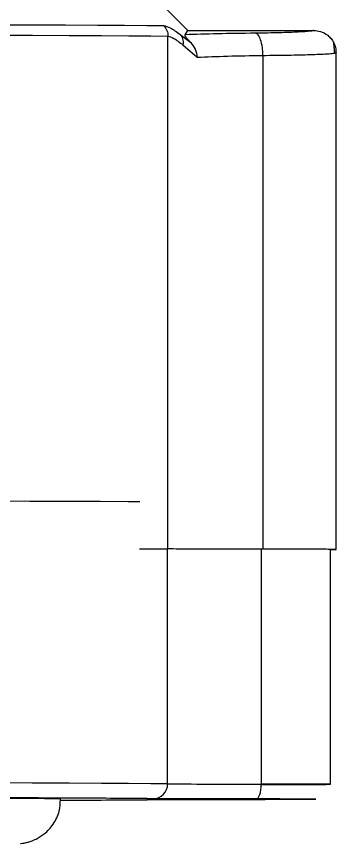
# Model space of a CAD drawing. Header units: millimetres. Extents: x 2379 to 4059, y 879 to 2067.
# Drawn here: x 3157.5 to 3179.1, y 990.7 to 1046.5 of the extents above; entities that cross this region are included whole.
import ezdxf

# ---------------------------------------------------------------- set-up
doc = ezdxf.new("R2010")
doc.units = ezdxf.units.MM

msp = doc.modelspace()

# ---------------------------------------------------------------- linework, layer by layer
at = {"color": 7, "linetype": 'Continuous', "lineweight": 25}
for p, q in [((3169.083, 1045.575), (3167.668, 1046.991)), ((3167.736, 1010.607), (3167.736, 1045.193)), ((3168.568, 1045.308), (3169.271, 1044.762)), ((3168.895, 1045.283), (3169.082, 1045.576)), ((3169.082, 1045.576), (3177.582, 1045.576)), ((3168.758, 1044.66), (3168.75, 1044.601)), ((3168.75, 1044.601), (3169.701, 1043.771)), ((3179.003, 1044.027), (3178.939, 1044.717)), ((3178.968, 1044.049), (3179.082, 1044.075)), ((3179.082, 1010.576), (3179.082, 1044.079)), ((3174.147, 1043.893), (3174.147, 1010.591)), ((3167.714, 994.765), (3167.714, 1010.607)), ((3174.037, 1010.591), (3174.037, 994.748)), ((3178.705, 994.734), (3178.705, 1010.577))]:
    msp.add_line(p, q, dxfattribs=at)
at = {"color": 7, "linetype": 'Continuous', "lineweight": 25, "flags": 128}
for points in [[(3103.647, 1046.036), (3108.849, 1046.034), (3113.963, 1046.031), (3118.966, 1046.027), (3123.835, 1046.022), (3128.549, 1046.017), (3133.087, 1046.011), (3137.428, 1046.004), (3141.553, 1045.997), (3145.444, 1045.989), (3149.083, 1045.981), (3152.454, 1045.972), (3155.542, 1045.963), (3158.333, 1045.953), (3160.815, 1045.943), (3162.976, 1045.933), (3164.807, 1045.922), (3166.3, 1045.911), (3167.448, 1045.9)], [(3103.7, 1045.33), (3108.922, 1045.328), (3114.054, 1045.324), (3119.076, 1045.32), (3123.963, 1045.316), (3128.694, 1045.31), (3133.249, 1045.304), (3137.606, 1045.298), (3141.746, 1045.291), (3145.651, 1045.283), (3149.304, 1045.274), (3152.687, 1045.266), (3155.786, 1045.256), (3158.587, 1045.247), (3161.078, 1045.236), (3163.247, 1045.226), (3165.085, 1045.215), (3166.584, 1045.204), (3167.736, 1045.193)], [(3165.832, 1013.782), (3165.04, 1013.787), (3163.17, 1013.798), (3160.956, 1013.809), (3158.409, 1013.819), (3155.539, 1013.829), (3152.36, 1013.838), (3148.887, 1013.847), (3145.136, 1013.856), (3141.125, 1013.864), (3136.872, 1013.871), (3132.397, 1013.878), (3127.72, 1013.884), (3122.864, 1013.889), (3117.851, 1013.893), (3112.704, 1013.897)], [(3167.714, 994.765), (3166.574, 994.776), (3165.083, 994.787), (3163.247, 994.798), (3161.076, 994.808), (3158.578, 994.818), (3155.766, 994.828), (3152.651, 994.838), (3149.249, 994.846), (3145.574, 994.855), (3141.643, 994.863), (3137.473, 994.87), (3133.085, 994.877), (3128.497, 994.883), (3123.73, 994.888), (3118.806, 994.893), (3113.747, 994.897), (3108.577, 994.9), (3103.318, 994.902)], [(3173.685, 993.746), (3173.754, 993.766), (3173.82, 993.823), (3173.88, 993.916), (3173.934, 994.041), (3173.977, 994.192), (3174.01, 994.366), (3174.03, 994.553), (3174.037, 994.748)], [(3160.505, 993.734), (3160.46, 993.739), (3160.105, 993.75), (3159.394, 993.761), (3158.333, 993.771), (3156.927, 993.782)], [(3176.705, 993.734), (3176.528, 993.731), (3176.008, 993.728), (3175.182, 993.726), (3174.105, 993.724), (3172.851, 993.723), (3171.505, 993.723), (3170.159, 993.723), (3168.905, 993.724), (3167.828, 993.726), (3167.002, 993.728), (3166.482, 993.731), (3166.305, 993.734), (3166.482, 993.737), (3167.002, 993.74), (3167.828, 993.742), (3168.905, 993.744), (3170.159, 993.745), (3171.505, 993.745), (3172.851, 993.745), (3174.105, 993.744), (3175.182, 993.742), (3176.008, 993.74), (3176.528, 993.737), (3176.705, 993.734)], [(3166.73, 993.704), (3166.922, 993.723), (3166.991, 993.739)], [(3173.76, 993.744), (3173.754, 993.74), (3173.685, 993.722)]]:
    msp.add_lwpolyline(points, dxfattribs=at)
at = {"color": 7, "linetype": 'Continuous', "lineweight": 25}
for centre, radius, start, end in [((3166.722, 994.757), 0.992, 270.4956, 0.4581), ((3173.544, 2037.087), 1042.338, 269.679528, 270.027064), ((3174.819, 492.004), 502.745, 89.55713, 90.08916), ((3175.042, 1425.149), 430.43, 269.86614, 270.48756)]:
    msp.add_arc(centre, radius, start, end, dxfattribs=at)
for points, knots in [([(3167.448, 1045.9), (3167.577, 1045.872), (3167.836, 1045.815), (3168.324, 1045.477), (3168.568, 1045.308)], [0, 0, 0, 0, 0.499286, 1, 1, 1, 1]), ([(3167.736, 1045.193), (3167.85, 1045.165), (3168.085, 1045.109), (3168.525, 1044.773), (3168.75, 1044.601)], [0, 0, 0, 0, 0.48849, 1, 1, 1, 1]), ([(3168.568, 1045.308), (3168.601, 1045.265), (3168.669, 1045.178), (3168.733, 1045.018), (3168.767, 1044.843), (3168.761, 1044.721), (3168.758, 1044.66)], [0, 0, 0, 0, 0.2473909, 0.4997222, 0.7521965, 1, 1, 1, 1]), ([(3169.271, 1044.762), (3169.231, 1044.803), (3169.153, 1044.884), (3169.057, 1044.992), (3168.983, 1045.082), (3168.914, 1045.177), (3168.874, 1045.256), (3168.888, 1045.274), (3168.895, 1045.283)], [0, 0, 0, 0, 0.111673, 0.222473, 0.333752, 0.456252, 0.712674, 1, 1, 1, 1]), ([(3173.634, 1045.389), (3172.755, 1045.377), (3170.968, 1045.351), (3169.593, 1045.306), (3168.895, 1045.283)], [0, 0, 0, 0, 0.4921548, 1, 1, 1, 1]), ([(3177.582, 1045.576), (3177.533, 1045.556), (3177.434, 1045.515), (3176.582, 1045.461), (3175.315, 1045.415), (3174.195, 1045.398), (3173.634, 1045.389)], [0, 0, 0, 0, 0.249914, 0.499831, 0.749722, 1, 1, 1, 1]), ([(3174.147, 1043.893), (3174.138, 1044.078), (3174.12, 1044.462), (3174, 1044.96), (3173.83, 1045.31), (3173.698, 1045.364), (3173.634, 1045.389)], [0, 0, 0, 0, 0.240153, 0.499483, 0.759101, 1, 1, 1, 1]), ([(3177.582, 1045.576), (3177.73, 1045.563), (3178.066, 1045.534), (3178.466, 1045.314), (3178.757, 1045.028), (3178.939, 1044.744), (3179.06, 1044.419), (3179.075, 1044.189), (3179.082, 1044.075)], [0, 0, 0, 0, 0.18848, 0.4272136, 0.5636211, 0.7073559, 0.8543277, 1, 1, 1, 1]), ([(3169.271, 1044.762), (3169.385, 1044.619), (3169.616, 1044.329), (3169.672, 1043.958), (3169.701, 1043.771)], [0, 0, 0, 0, 0.494817, 1, 1, 1, 1]), ([(3174.147, 1043.893), (3174.735, 1043.9), (3175.931, 1043.914), (3177.433, 1043.949), (3178.401, 1043.992), (3178.892, 1044.026), (3178.95, 1044.043), (3178.968, 1044.049)], [0, 0, 0, 0, 0.237543, 0.482876, 0.745623, 0.921738, 1, 1, 1, 1]), ([(3169.701, 1043.771), (3170.352, 1043.798), (3171.612, 1043.85), (3173.321, 1043.879), (3174.147, 1043.893)], [0, 0, 0, 0, 0.516726, 1, 1, 1, 1]), ([(3165.824, 1010.624), (3165.842, 1010.624), (3166.739, 1010.619), (3167.242, 1010.613), (3167.736, 1010.607)], [0, 0, 0, 0, 0.019707, 1, 1, 1, 1]), ([(3178.705, 1010.571), (3178.715, 1010.571), (3179.065, 1010.573), (3179.153, 1010.576), (3178.861, 1010.581), (3177.816, 1010.585), (3176.231, 1010.589), (3174.842, 1010.59), (3174.147, 1010.591)], [0, 0, 0, 0, 0.005941, 0.204753, 0.403564, 0.602376, 0.801188, 1, 1, 1, 1]), ([(3166.73, 993.764), (3166.204, 993.77), (3165.142, 993.78), (3162.603, 993.796), (3159.334, 993.812), (3155.271, 993.826), (3150.459, 993.841), (3144.967, 993.854), (3138.873, 993.865), (3132.27, 993.876), (3125.291, 993.884), (3118.049, 993.891), (3110.672, 993.897), (3105.635, 993.899), (3103.139, 993.9)], [0, 0, 0, 0, 0.0799588, 0.1613715, 0.2441424, 0.3288926, 0.4142166, 0.5, 0.5857784, 0.6711024, 0.7558576, 0.8386237, 0.9200388, 1, 1, 1, 1]), ([(3157.781, 990.746), (3157.795, 990.747), (3157.829, 990.749), (3157.98, 990.768), (3158.224, 990.817), (3158.52, 990.904), (3158.918, 991.07), (3159.467, 991.418), (3160.037, 992.043), (3160.44, 992.859), (3160.469, 993.45), (3160.482, 993.717)], [0, 0, 0, 0, 0.069689, 0.159202, 0.228526, 0.284853, 0.360929, 0.487702, 0.660291, 0.846257, 1, 1, 1, 1]), ([(3160.476, 993.662), (3161.176, 993.666), (3162.986, 993.674), (3165.125, 993.688), (3166.199, 993.698), (3166.73, 993.704)], [0, 0, 0, 0, 0.241773, 0.624302, 1, 1, 1, 1]), ([(3173.685, 993.746), (3172.838, 993.747), (3171.116, 993.749), (3169.024, 993.753), (3167.439, 993.758), (3166.964, 993.762), (3166.73, 993.764)], [0, 0, 0, 0, 0.245796, 0.5, 0.754204, 1, 1, 1, 1]), ([(3166.73, 993.704), (3166.964, 993.706), (3167.439, 993.71), (3169.024, 993.715), (3171.116, 993.719), (3172.838, 993.721), (3173.685, 993.722)], [0, 0, 0, 0, 0.245796, 0.5, 0.754204, 1, 1, 1, 1]), ([(3177.705, 993.734), (3177.653, 993.735), (3177.545, 993.738), (3176.675, 993.742), (3175.374, 993.745), (3174.239, 993.746), (3173.685, 993.746)], [0, 0, 0, 0, 0.244178, 0.5, 0.755822, 1, 1, 1, 1]), ([(3173.685, 993.722), (3174.239, 993.722), (3175.374, 993.723), (3176.675, 993.726), (3177.545, 993.73), (3177.653, 993.733), (3177.705, 993.734)], [0, 0, 0, 0, 0.244178, 0.5, 0.755822, 1, 1, 1, 1])]:
    msp.add_open_spline(points, degree=3, knots=knots, dxfattribs=at)
for points in [[(3167.448, 1045.9), (3167.491, 1045.851), (3167.577, 1045.753), (3167.666, 1045.578), (3167.725, 1045.39), (3167.732, 1045.259), (3167.736, 1045.193)], [(3174.147, 1010.591), (3173.356, 1010.592), (3171.774, 1010.593), (3169.861, 1010.597), (3168.401, 1010.602), (3167.958, 1010.606), (3167.736, 1010.607)]]:
    msp.add_open_spline(points, degree=3, dxfattribs=at)

doc.saveas('drawing.dxf')
